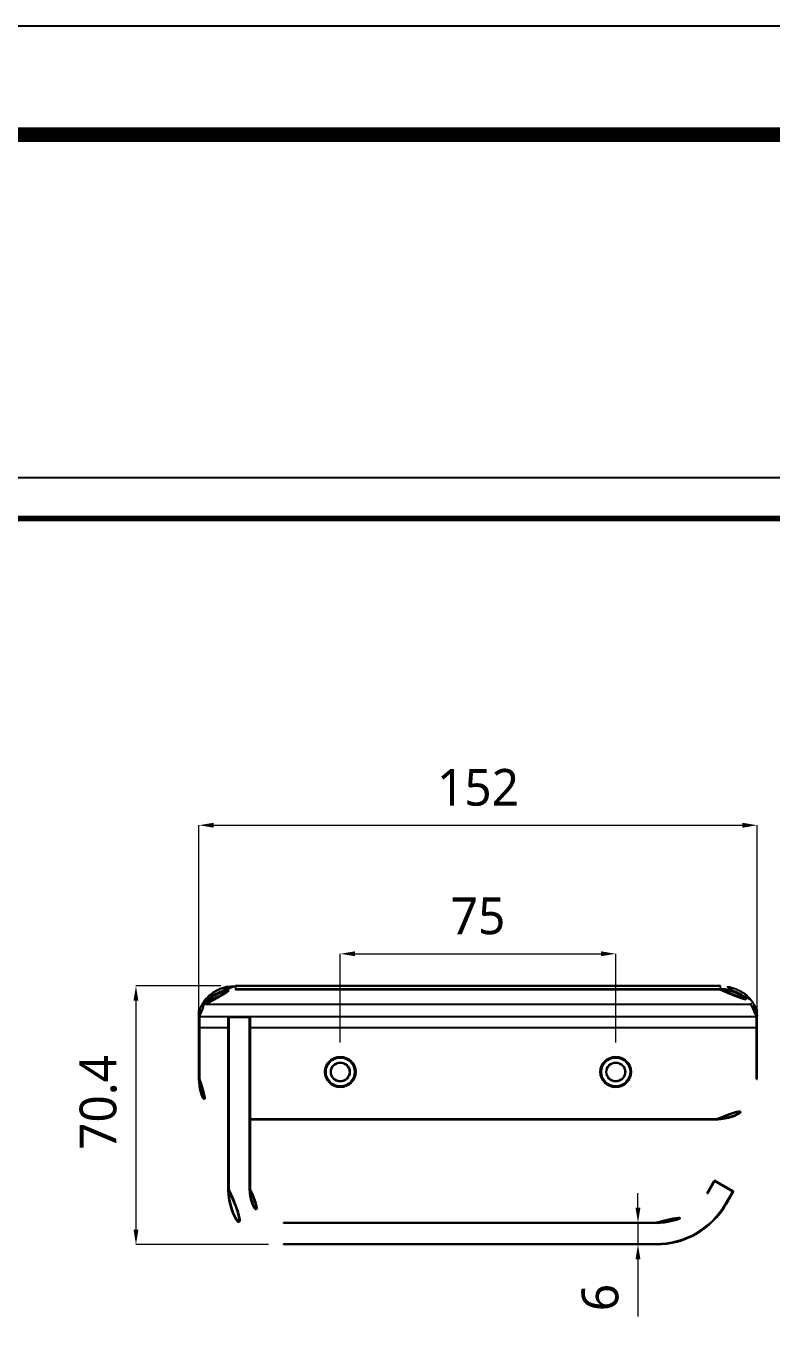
# Model space of a CAD drawing. Extents: x 16296675204 to 16296683393, y -37409618576 to -37409617244.
# Drawn here: x 16296675538.8 to 16296675741.7, y -37409617601.6 to -37409617244.1 of the extents above; entities that cross this region are included whole.
import ezdxf

# ---------------------------------------------------------------- set-up
doc = ezdxf.new("R2010")
doc.units = 0
doc.header["$LTSCALE"] = 10
doc.header["$MEASUREMENT"] = 0
doc.header["$PDMODE"] = 3
doc.header["$PDSIZE"] = -10
doc.layers.get('0').update_dxf_attribs({"linetype": 'CONTINUOUS'})
doc.layers.get('DEFPOINTS').update_dxf_attribs({"linetype": 'CONTINUOUS'})
doc.styles.add('Daelim Dimension', font='NanumGothic.ttf')
doc.dimstyles.new('DEFAULT', dxfattribs={"dimscale": 2, "dimtxt": 2, "dimasz": 2, "dimexe": 0, "dimexo": 2, "dimgap": 1, "dimtad": 1, "dimdec": 1, "dimzin": 9, "dimdsep": 46, "dimtxsty": 'Daelim Dimension', "dimcen": 0.5, "dimclrd": 252, "dimclre": 252, "dimclrt": 3, "dimadec": 1, "dimazin": 0, "dimtfac": 1, "dimtdec": 1, "dimtix": 1, "dimtmove": 0, "dimatfit": 3, "dimfxl": 1, "dimtolj": 1, "dimtzin": 1, "dimlwd": 9, "dimlwe": 9, "dimarcsym": 0})

# ---------------------------------------------------------------- blocks, each defined once
blk = doc.blocks.new('*D9')
at = {"color": 5, "lineweight": 9, "transparency": 16777216}
for p, q in [((16296675705.301001, -37409617565.913834), (16296675705.301001, -37409617561.913834)), ((16296675706.27491, -37409617569.913834), (16296675705.301001, -37409617569.913834)), ((16296675705.301001, -37409617569.913834), (16296675705.301001, -37409617575.913834)), ((16296675706.27491, -37409617575.913834), (16296675705.301001, -37409617575.913834)), ((16296675705.301001, -37409617579.913834), (16296675705.301001, -37409617595.534416))]:
    blk.add_line(p, q, dxfattribs=at)
at = {"color": 5, "transparency": 16777216}
for points in [[(16296675704.634331, -37409617565.913834), (16296675705.967661, -37409617565.913834), (16296675705.301001, -37409617569.913834)], [(16296675704.634331, -37409617579.913834), (16296675705.967661, -37409617579.913834), (16296675705.301001, -37409617575.913834)]]:
    blk.add_solid(points, dxfattribs=at)
at = {"layer": 'DEFPOINTS', "color": 0, "transparency": 16777216}
for p in [(16296675710.27491, -37409617569.913834), (16296675705.301001, -37409617575.913834), (16296675710.27491, -37409617575.913834)]:
    blk.add_point(p, dxfattribs=at)
at = {"color": 7, "transparency": 16777216, "insert": (16296675689.967649, -37409617586.624542), "char_height": 10, "attachment_point": 3, "rotation": 90, "line_spacing_factor": 0.9, "style": 'Daelim Dimension'}
blk.add_mtext('\\A1;6', dxfattribs=at)
blk = doc.blocks.new('*D11')
at = {"color": 5, "lineweight": 9, "transparency": 16777216}
for p, q in [((16296675585.75011, -37409617512.91381), (16296675585.75011, -37409617461.71238)), ((16296675589.75011, -37409617461.71238), (16296675733.75011, -37409617461.71238)), ((16296675737.75011, -37409617512.91381), (16296675737.75011, -37409617461.71238))]:
    blk.add_line(p, q, dxfattribs=at)
at = {"color": 5, "transparency": 16777216}
for points in [[(16296675589.75011, -37409617461.04572), (16296675589.75011, -37409617462.37904), (16296675585.75011, -37409617461.71238)], [(16296675733.75011, -37409617461.04572), (16296675733.75011, -37409617462.37904), (16296675737.75011, -37409617461.71238)]]:
    blk.add_solid(points, dxfattribs=at)
at = {"layer": 'DEFPOINTS', "color": 0, "transparency": 16777216}
for p in [(16296675737.75011, -37409617461.71238), (16296675585.75011, -37409617516.91381), (16296675737.75011, -37409617516.91381)]:
    blk.add_point(p, dxfattribs=at)
at = {"color": 7, "transparency": 16777216, "insert": (16296675661.75011, -37409617446.37905), "char_height": 10, "attachment_point": 2, "line_spacing_factor": 0.9, "style": 'Daelim Dimension'}
blk.add_mtext('\\A1;152', dxfattribs=at)
blk = doc.blocks.new('*D12')
at = {"color": 5, "lineweight": 9, "transparency": 16777216}
for p, q in [((16296675624.250111, -37409617520.913712), (16296675624.250111, -37409617496.726349)), ((16296675628.250111, -37409617496.726349), (16296675695.250111, -37409617496.726349)), ((16296675699.250111, -37409617520.913712), (16296675699.250111, -37409617496.726349))]:
    blk.add_line(p, q, dxfattribs=at)
at = {"color": 5, "transparency": 16777216}
for points in [[(16296675628.250111, -37409617496.059677), (16296675628.250111, -37409617497.393013), (16296675624.250111, -37409617496.726349)], [(16296675695.250111, -37409617496.059677), (16296675695.250111, -37409617497.393013), (16296675699.250111, -37409617496.726349)]]:
    blk.add_solid(points, dxfattribs=at)
at = {"layer": 'DEFPOINTS', "color": 0, "transparency": 16777216}
for p in [(16296675699.250111, -37409617496.726349), (16296675624.250111, -37409617524.913712), (16296675699.250111, -37409617524.913712)]:
    blk.add_point(p, dxfattribs=at)
at = {"color": 7, "transparency": 16777216, "insert": (16296675661.750111, -37409617481.393021), "char_height": 10, "attachment_point": 2, "line_spacing_factor": 0.9, "style": 'Daelim Dimension'}
blk.add_mtext('\\A1;75', dxfattribs=at)
blk = doc.blocks.new('*D15')
at = {"color": 5, "lineweight": 9, "transparency": 16777216}
for p, q in [((16296675591.75012, -37409617505.48703), (16296675568.616579, -37409617505.48703)), ((16296675568.616579, -37409617509.48703), (16296675568.616579, -37409617571.913834)), ((16296675604.75012, -37409617575.913834), (16296675568.616579, -37409617575.913834))]:
    blk.add_line(p, q, dxfattribs=at)
at = {"color": 5, "transparency": 16777216}
for points in [[(16296675567.949909, -37409617509.48703), (16296675569.283239, -37409617509.48703), (16296675568.616579, -37409617505.48703)], [(16296675567.949909, -37409617571.913834), (16296675569.283239, -37409617571.913834), (16296675568.616579, -37409617575.913834)]]:
    blk.add_solid(points, dxfattribs=at)
at = {"layer": 'DEFPOINTS', "color": 0, "transparency": 16777216}
for p in [(16296675595.75012, -37409617505.48703), (16296675568.616579, -37409617575.913834), (16296675608.75012, -37409617575.913834)]:
    blk.add_point(p, dxfattribs=at)
at = {"color": 7, "transparency": 16777216, "insert": (16296675553.28323, -37409617537.219093), "char_height": 10, "attachment_point": 2, "rotation": 90, "line_spacing_factor": 0.9, "style": 'Daelim Dimension'}
blk.add_mtext('\\A1;70.4', dxfattribs=at)

msp = doc.modelspace()

# ---------------------------------------------------------------- linework, layer by layer
at = {"color": 9, "linetype": 'Continuous'}
for p, q in [((16296675595.750111, -37409617505.487007), (16296675595.750111, -37409617506.587021)), ((16296675727.750111, -37409617505.513817), (16296675595.750111, -37409617505.513817)), ((16296675595.750111, -37409617506.313812), (16296675727.750111, -37409617506.313812)), ((16296675727.750111, -37409617506.587021), (16296675595.750111, -37409617506.587021)), ((16296675727.750111, -37409617506.587021), (16296675727.750111, -37409617505.487007)), ((16296675587.407061, -37409617509.399651), (16296675587.39221, -37409617509.419167)), ((16296675587.409269, -37409617509.400909), (16296675587.39221, -37409617509.419167)), ((16296675587.400379, -37409617509.392937), (16296675587.392559, -37409617509.418709)), ((16296675587.55969, -37409617510.413834), (16296675735.94054, -37409617510.413834)), ((16296675736.108021, -37409617509.419167), (16296675736.091129, -37409617509.401077)), ((16296675736.108021, -37409617509.419167), (16296675736.093309, -37409617509.399834)), ((16296675736.10767, -37409617509.418709), (16296675736.09985, -37409617509.392929)), ((16296675585.950121, -37409617513.851181), (16296675585.950121, -37409617530.913811)), ((16296675599.750111, -37409617514.113823), (16296675593.750111, -37409617514.113823)), ((16296675593.950121, -37409617513.913811), (16296675593.950121, -37409617560.913811)), ((16296675599.550119, -37409617560.913811), (16296675599.550119, -37409617513.913811)), ((16296675737.550119, -37409617530.913811), (16296675737.550119, -37409617513.851158)), ((16296675737.5996, -37409617511.910713), (16296675737.59375, -37409617511.898293)), ((16296675593.750111, -37409617516.913811), (16296675585.750111, -37409617516.913811)), ((16296675737.750111, -37409617516.913811), (16296675599.750111, -37409617516.913811)), ((16296675585.750111, -37409617530.913811), (16296675585.950121, -37409617530.913811)), ((16296675737.550119, -37409617530.913811), (16296675737.750111, -37409617530.913811)), ((16296675599.750111, -37409617541.713814), (16296675726.750111, -37409617541.713814)), ((16296675726.750111, -37409617541.913811), (16296675726.750111, -37409617541.713814)), ((16296675593.750111, -37409617560.913811), (16296675593.950121, -37409617560.913811)), ((16296675599.550119, -37409617560.913811), (16296675599.750111, -37409617560.913811)), ((16296675724.30452, -37409617562.013817), (16296675726.325239, -37409617558.513817)), ((16296675726.05204, -37409617558.587021), (16296675731.24819, -37409617561.587021)), ((16296675724.13131, -37409617561.913811), (16296675724.30452, -37409617562.013817)), ((16296675729.154261, -37409617564.813812), (16296675731.17499, -37409617561.313812)), ((16296675729.154261, -37409617564.813812), (16296675729.327471, -37409617564.913811)), ((16296675608.750111, -37409617569.913811), (16296675608.750111, -37409617570.113823)), ((16296675710.27491, -37409617570.113823), (16296675608.750111, -37409617570.113823)), ((16296675710.27491, -37409617570.113823), (16296675710.27491, -37409617569.913811)), ((16296675608.750111, -37409617575.713814), (16296675710.27491, -37409617575.713814)), ((16296675608.750111, -37409617575.713814), (16296675608.750111, -37409617575.913811)), ((16296675710.27491, -37409617575.913811), (16296675710.27491, -37409617575.713814))]:
    msp.add_line(p, q, dxfattribs=at)
at = {"color": 7, "linetype": 'Continuous'}
for p, q in [((16296675727.750111, -37409617505.487007), (16296675595.750111, -37409617505.487007)), ((16296675587.203291, -37409617509.658943), (16296675587.03496, -37409617509.896713)), ((16296675587.40053, -37409617509.392754), (16296675587.203291, -37409617509.658943)), ((16296675736.128229, -37409617509.430473), (16296675736.099701, -37409617509.392754)), ((16296675736.09985, -37409617509.392929), (16296675736.09972, -37409617509.392754)), ((16296675736.30888, -37409617509.675438), (16296675736.128229, -37409617509.430473)), ((16296675585.750111, -37409617530.913811), (16296675585.750111, -37409617512.113823)), ((16296675737.550119, -37409617513.913811), (16296675585.950121, -37409617513.913811)), ((16296675593.750111, -37409617560.913811), (16296675593.750111, -37409617514.113823)), ((16296675599.750111, -37409617514.113823), (16296675599.750111, -37409617560.913811)), ((16296675737.591169, -37409617511.870842), (16296675737.47407, -37409617511.626038)), ((16296675737.61673, -37409617511.922203), (16296675737.591169, -37409617511.870842)), ((16296675737.750111, -37409617530.913811), (16296675737.750111, -37409617512.113823)), ((16296675726.750111, -37409617541.913811), (16296675599.750111, -37409617541.913811)), ((16296675724.13131, -37409617561.913811), (16296675726.05204, -37409617558.587021)), ((16296675726.325239, -37409617558.513817), (16296675731.17499, -37409617561.313812)), ((16296675731.24819, -37409617561.587021), (16296675729.327471, -37409617564.913811)), ((16296675608.750111, -37409617569.913811), (16296675710.27491, -37409617569.913811)), ((16296675710.27491, -37409617575.913811), (16296675608.750111, -37409617575.913811))]:
    msp.add_line(p, q, dxfattribs=at)
at = {"ltscale": 0.5}
for points in [[(16296675204.252609, -37409618516.086411), (16296676940.252609, -37409618516.086411), (16296676940.252609, -37409617244.086411), (16296675204.252609, -37409617244.086411)], [(16296675280.084169, -37409617844.102562), (16296675931.084169, -37409617844.102562), (16296675931.084169, -37409617367.102562), (16296675280.084169, -37409617367.102562)]]:
    msp.add_lwpolyline(points, close=True, dxfattribs=at)
at = {"color": 5, "linetype": 'ByBlock', "lineweight": 200}
for points, const_width in [([(16296675232.167789, -37409618461.620499), (16296676912.167789, -37409618461.620499), (16296676912.167789, -37409617273.620499), (16296675232.167789, -37409617273.620499)], 4), ([(16296675290.552361, -37409617823.677841), (16296675920.552361, -37409617823.677841), (16296675920.552361, -37409617378.177841), (16296675290.552361, -37409617378.177841)], 1.5)]:
    msp.add_lwpolyline(points, close=True, dxfattribs=dict(at, const_width=const_width))
at = {"color": 7, "linetype": 'Continuous'}
for points in [[(16296675587.03496, -37409617509.896713), (16296675586.88036, -37409617510.124771), (16296675586.73918, -37409617510.342232), (16296675586.61092, -37409617510.548286), (16296675586.495119, -37409617510.742249), (16296675586.391239, -37409617510.923409), (16296675586.29867, -37409617511.091248), (16296675586.216761, -37409617511.245323), (16296675586.144791, -37409617511.385353), (16296675586.08205, -37409617511.511147), (16296675586.027809, -37409617511.622597)], [(16296675736.628929, -37409617510.138474), (16296675736.4757, -37409617509.911774), (16296675736.30888, -37409617509.675438)], [(16296675737.47407, -37409617511.626038), (16296675737.42029, -37409617511.515457), (16296675737.35811, -37409617511.390648), (16296675737.286791, -37409617511.251671), (16296675737.20558, -37409617511.098709), (16296675737.11385, -37409617510.932068), (16296675737.010889, -37409617510.752136), (16296675736.89608, -37409617510.559433), (16296675736.76893, -37409617510.354622), (16296675736.628929, -37409617510.138474)], [(16296675586.027809, -37409617511.622597), (16296675585.909691, -37409617511.869583), (16296675585.8839, -37409617511.921417), (16296675585.86515, -37409617511.956573), (16296675585.86227, -37409617511.961594)], [(16296675737.6451, -37409617511.973129), (16296675737.64485, -37409617511.972763), (16296675737.63526, -37409617511.956886), (16296675737.61673, -37409617511.922203)]]:
    msp.add_lwpolyline(points, dxfattribs=at)
at = {"color": 9, "linetype": 'Continuous'}
for centre, radius in [((16296675624.250111, -37409617528.913811), 4.2), ((16296675624.250111, -37409617528.913811), 4.000484), ((16296675624.250111, -37409617528.913811), 3.885546), ((16296675699.250111, -37409617528.913811), 4.2), ((16296675699.250111, -37409617528.913811), 4.000484), ((16296675699.250111, -37409617528.913811), 3.885546), ((16296675624.250111, -37409617528.913811), 2.615423), ((16296675699.250111, -37409617528.913811), 2.615423)]:
    msp.add_circle(centre, radius, dxfattribs=at)
at = {"color": 7, "linetype": 'Continuous'}
for centre in [(16296675624.250111, -37409617528.913811), (16296675699.250111, -37409617528.913811)]:
    msp.add_circle(centre, 2.5, dxfattribs=at)
for centre, radius, start, end in [((16296675585.950109, -37409617512.113823), 0.2, 111.75599303, 180), ((16296675585.950121, -37409617513.713814), 0.2, 180, 270), ((16296675593.550119, -37409617514.113823), 0.2, 0, 90), ((16296675599.950121, -37409617514.113823), 0.2, 90, 180), ((16296675737.550119, -37409617513.713814), 0.2, 270, 0), ((16296675737.55011, -37409617512.113823), 0.2, 0, 68.24508249), ((16296675596.750111, -37409617530.913811), 11, 180, 254.09418849), ((16296675726.750111, -37409617530.913811), 11, 270, 0), ((16296675608.750111, -37409617560.913811), 15, 180, 270), ((16296675608.750111, -37409617560.913811), 9, 180, 270), ((16296675726.225241, -37409617558.687019), 0.2, 60.00016421, 150.00001492), ((16296675710.27491, -37409617553.913811), 16, 270, 330.00001492), ((16296675731.074989, -37409617561.487007), 0.2, 330.00001492, 60.00016421), ((16296675710.27491, -37409617553.913811), 22, 270, 330.00001492)]:
    msp.add_arc(centre, radius, start, end, dxfattribs=at)
at = {"color": 9, "linetype": 'Continuous'}
for centre, radius, start, end in [((16296675593.81225, -37409617515.678108), 8.380609, 154.4273127, 154.8727931), ((16296675741.918909, -37409617509.877197), 4.774061, 205.21075585, 205.85798943), ((16296675596.750111, -37409617530.913811), 10.8, 180, 253.79151685), ((16296675726.750111, -37409617530.913811), 10.8, 270, 0), ((16296675608.750111, -37409617560.913811), 14.8, 180, 270), ((16296675608.750111, -37409617560.913811), 9.2, 180, 270), ((16296675710.27491, -37409617553.913811), 16.2, 270, 330.00001492), ((16296675710.27491, -37409617553.913811), 21.8, 270, 330.00001492)]:
    msp.add_arc(centre, radius, start, end, dxfattribs=at)
for points, knots in [([(16296675587.393009, -37409617510.218109), (16296675587.85269, -37409617509.612259), (16296675588.955601, -37409617508.499283), (16296675590.98418, -37409617507.260918), (16296675593.294109, -37409617506.488121), (16296675594.92922, -37409617506.313812), (16296675595.750111, -37409617506.313812)], [0, 0, 0, 0, 0.2393598026, 0.4870846283, 0.7416307114, 1, 1, 1, 1]), ([(16296675587.55969, -37409617510.413834), (16296675588.01018, -37409617509.820038), (16296675589.091, -37409617508.729134), (16296675591.07914, -37409617507.515358), (16296675593.343019, -37409617506.757874), (16296675594.94557, -37409617506.587021), (16296675595.750111, -37409617506.587021)], [0, 0, 0, 0, 0.2393586436, 0.4870832002, 0.7416296689, 1, 1, 1, 1]), ([(16296675595.750111, -37409617505.513817), (16296675594.93132, -37409617505.513817), (16296675593.300369, -37409617505.687233), (16296675590.995621, -37409617506.456146), (16296675588.97006, -37409617507.688492), (16296675587.86738, -37409617508.796417), (16296675587.407061, -37409617509.399651)], [0, 0, 0, 0, 0.2583313014, 0.5128586419, 0.7605957941, 1, 1, 1, 1]), ([(16296675727.750111, -37409617506.313812), (16296675728.571011, -37409617506.313812), (16296675730.206129, -37409617506.488121), (16296675732.51605, -37409617507.260918), (16296675734.54463, -37409617508.499283), (16296675735.647539, -37409617509.612259), (16296675736.10722, -37409617510.218109)], [0, 0, 0, 0, 0.2583692892, 0.5129153726, 0.7606401981, 1, 1, 1, 1]), ([(16296675727.750111, -37409617506.587021), (16296675728.554661, -37409617506.587021), (16296675730.157209, -37409617506.757874), (16296675732.421089, -37409617507.515358), (16296675734.409229, -37409617508.729134), (16296675735.490049, -37409617509.820038), (16296675735.94054, -37409617510.413834)], [0, 0, 0, 0, 0.2583703311, 0.5129167998, 0.7606413564, 1, 1, 1, 1]), ([(16296675736.093309, -37409617509.399834), (16296675735.632999, -37409617508.796577), (16296675734.53031, -37409617507.688599), (16296675732.504721, -37409617506.4562), (16296675730.19993, -37409617505.687241), (16296675728.56893, -37409617505.513817), (16296675727.750111, -37409617505.513817)], [0, 0, 0, 0, 0.2394037609, 0.4871407897, 0.7416683158, 1, 1, 1, 1]), ([(16296675585.950121, -37409617513.851181), (16296675585.9464, -37409617513.797546), (16296675585.966379, -37409617513.656128), (16296675586.02067, -37409617513.400917), (16296675586.12064, -37409617513.054169), (16296675586.27853, -37409617512.627861), (16296675586.499889, -37409617512.133186), (16296675586.901791, -37409617511.36779), (16296675587.28056, -37409617510.797791), (16296675587.55975, -37409617510.413834)], [0, 0, 0, 0, 0.0420706693, 0.1105172539, 0.2047356033, 0.3239033755, 0.466085559, 0.6285053803, 1, 1, 1, 1]), ([(16296675587.39221, -37409617509.419167), (16296675587.23424, -37409617509.626892), (16296675586.73391, -37409617510.324539), (16296675586.301041, -37409617511.070351), (16296675586.042419, -37409617511.60881)], [0, 0, 0, 0, 0.3040478088, 1, 1, 1, 1]), ([(16296675587.393089, -37409617510.218063), (16296675587.27317, -37409617510.376122), (16296675586.85, -37409617510.962273), (16296675586.479059, -37409617511.587357), (16296675586.25263, -37409617512.060547)], [0, 0, 0, 0, 0.2744156355, 1, 1, 1, 1]), ([(16296675587.392639, -37409617510.21875), (16296675587.39275, -37409617510.235924), (16296675587.406839, -37409617510.272873), (16296675587.45912, -37409617510.343483), (16296675587.516081, -37409617510.388893), (16296675587.55971, -37409617510.413742)], [0, 0, 0, 0, 0.1951619469, 0.4293452987, 1, 1, 1, 1]), ([(16296675735.940479, -37409617510.413834), (16296675736.226139, -37409617510.792664), (16296675736.595221, -37409617511.369263), (16296675737.00009, -37409617512.132332), (16296675737.22081, -37409617512.627373), (16296675737.37793, -37409617513.054077), (16296675737.47978, -37409617513.400749), (16296675737.53606, -37409617513.655586), (16296675737.5557, -37409617513.797707), (16296675737.550119, -37409617513.851158)], [0, 0, 0, 0, 0.3712857803, 0.5336686225, 0.67581999, 0.795000328, 0.8893983092, 0.957945113, 1, 1, 1, 1]), ([(16296675735.940519, -37409617510.413742), (16296675735.98415, -37409617510.388893), (16296675736.041109, -37409617510.343483), (16296675736.09339, -37409617510.272873), (16296675736.107479, -37409617510.235924), (16296675736.10759, -37409617510.21875)], [0, 0, 0, 0, 0.5706587232, 0.804839554, 1, 1, 1, 1]), ([(16296675737.28175, -37409617512.132797), (16296675737.21176, -37409617511.982872), (16296675736.874319, -37409617511.313293), (16296675736.46019, -37409617510.683372), (16296675736.10714, -37409617510.218071)], [0, 0, 0, 0, 0.2207449309, 1, 1, 1, 1]), ([(16296675737.448481, -37409617511.589409), (16296675737.37908, -37409617511.445343), (16296675736.99439, -37409617510.686203), (16296675736.52651, -37409617509.969116), (16296675736.108021, -37409617509.419167)], [0, 0, 0, 0, 0.1879142879, 1, 1, 1, 1]), ([(16296675585.75458, -37409617512.108627), (16296675585.753361, -37409617512.109337), (16296675585.75136, -37409617512.110611), (16296675585.750111, -37409617512.112869), (16296675585.750111, -37409617512.113823)], [0, 0, 0, 0, 0.6001315346, 1, 1, 1, 1]), ([(16296675586.22471, -37409617512.119476), (16296675586.14039, -37409617512.299278), (16296675586.00065, -37409617512.627098), (16296675585.85187, -37409617513.073067), (16296675585.77475, -37409617513.403282), (16296675585.75021, -37409617513.584259), (16296675585.7502, -37409617513.652527)], [0, 0, 0, 0, 0.369369704, 0.6621638318, 0.8730130193, 1, 1, 1, 1]), ([(16296675585.950121, -37409617513.850754), (16296675585.89983, -37409617513.850708), (16296675585.793831, -37409617513.809914), (16296675585.75042, -37409617513.703972), (16296675585.75021, -37409617513.652687)], [0, 0, 0, 0, 0.495089032, 1, 1, 1, 1]), ([(16296675585.790319, -37409617512.098351), (16296675585.786209, -37409617512.099136), (16296675585.774139, -37409617512.101753), (16296675585.76169, -37409617512.1045), (16296675585.75458, -37409617512.108627)], [0, 0, 0, 0, 0.3372166179, 1, 1, 1, 1]), ([(16296675585.79044, -37409617512.098358), (16296675585.793131, -37409617512.063873), (16296675585.81576, -37409617511.998558), (16296675585.866671, -37409617511.953079), (16296675585.893841, -37409617511.93824)], [0, 0, 0, 0, 0.5278037297, 1, 1, 1, 1]), ([(16296675585.87266, -37409617511.969177), (16296675585.85717, -37409617512.001068), (16296675585.83688, -37409617512.042877), (16296675585.808701, -37409617512.08503), (16296675585.79607, -37409617512.097137), (16296675585.790319, -37409617512.098351)], [0, 0, 0, 0, 0.6865107694, 0.8860740368, 1, 1, 1, 1]), ([(16296675586.042419, -37409617511.60881), (16296675586.024799, -37409617511.6455), (16296675585.967739, -37409617511.765404), (16296675585.912889, -37409617511.886353), (16296675585.87266, -37409617511.969177)], [0, 0, 0, 0, 0.3065338719, 1, 1, 1, 1]), ([(16296675737.750019, -37409617513.652542), (16296675737.750019, -37409617513.584824), (16296675737.72583, -37409617513.405418), (16296675737.649719, -37409617513.078117), (16296675737.50289, -37409617512.636108), (16296675737.364981, -37409617512.311096), (16296675737.28175, -37409617512.132797)], [0, 0, 0, 0, 0.1271322994, 0.3379432597, 0.6306408512, 1, 1, 1, 1]), ([(16296675737.59375, -37409617511.898293), (16296675737.583639, -37409617511.87677), (16296675737.535629, -37409617511.773621), (16296675737.487539, -37409617511.670486), (16296675737.448481, -37409617511.589409)], [0, 0, 0, 0, 0.2089565627, 1, 1, 1, 1]), ([(16296675737.750019, -37409617513.652687), (16296675737.749809, -37409617513.703972), (16296675737.7064, -37409617513.809914), (16296675737.600401, -37409617513.850708), (16296675737.550119, -37409617513.850754)], [0, 0, 0, 0, 0.5049074051, 1, 1, 1, 1]), ([(16296675737.709789, -37409617512.098373), (16296675737.70709, -37409617512.06382), (16296675737.68441, -37409617511.998413), (16296675737.63335, -37409617511.952919), (16296675737.606119, -37409617511.938103)], [0, 0, 0, 0, 0.5277216682, 1, 1, 1, 1]), ([(16296675737.709921, -37409617512.098358), (16296675737.703831, -37409617512.096069), (16296675737.690981, -37409617512.082893), (16296675737.66077, -37409617512.03746), (16296675737.63929, -37409617511.993233), (16296675737.62285, -37409617511.959389)], [0, 0, 0, 0, 0.1178693354, 0.317657527, 1, 1, 1, 1]), ([(16296675737.750111, -37409617512.113823), (16296675737.75012, -37409617512.109581), (16296675737.731831, -37409617512.102882), (16296675737.7201, -37409617512.100319), (16296675737.709921, -37409617512.098358)], [0, 0, 0, 0, 0.2896918683, 1, 1, 1, 1])]:
    msp.add_open_spline(points, degree=3, knots=knots, dxfattribs=at)
at = {"color": 7, "linetype": 'Continuous'}
for points, knots in [([(16296675587.400379, -37409617509.392937), (16296675587.860571, -37409617508.786346), (16296675588.963511, -37409617507.672539), (16296675590.991289, -37409617506.433693), (16296675593.298269, -37409617505.661201), (16296675594.93075, -37409617505.487007), (16296675595.750111, -37409617505.487007)], [0, 0, 0, 0, 0.2397919726, 0.4875923034, 0.7419521184, 1, 1, 1, 1]), ([(16296675736.09985, -37409617509.392929), (16296675735.639669, -37409617508.786346), (16296675734.536711, -37409617507.672539), (16296675732.50894, -37409617506.433693), (16296675730.20196, -37409617505.661201), (16296675728.569481, -37409617505.487007), (16296675727.750111, -37409617505.487007)], [0, 0, 0, 0, 0.2397919729, 0.4875923038, 0.7419521187, 1, 1, 1, 1])]:
    msp.add_open_spline(points, degree=3, knots=knots, dxfattribs=at)

# ---------------------------------------------------------------- dimensions: what is measured, and where the dimension line sits
for base, p1, p2, picture, middle in [((16296675737.750111, -37409617461.712379), (16296675585.750111, -37409617516.913811), (16296675737.750111, -37409617516.913811), '*D11', (16296675661.750111, -37409617461.712379)), ((16296675699.250111, -37409617496.726349), (16296675624.250111, -37409617524.913712), (16296675699.250111, -37409617524.913712), '*D12', (16296675661.750111, -37409617496.726349))]:
    dim = msp.add_linear_dim(base=base, p1=p1, p2=p2, dimstyle='DEFAULT', override={"dimtxt": 5, "dimclrd": 5, "dimclre": 5, "dimclrt": 7})
    dim.commit()
    dim.dimension.update_dxf_attribs({"geometry": picture, "text_midpoint": middle, "dimtype": 160})
for base, p1, p2, picture, middle in [((16296675568.616579, -37409617575.913834), (16296675595.750111, -37409617505.487007), (16296675608.750111, -37409617575.913811), '*D15', (16296675568.61656, -37409617537.219093)), ((16296675705.301001, -37409617575.913834), (16296675710.27491, -37409617569.913811), (16296675710.27491, -37409617575.913811), '*D9', (16296675705.300989, -37409617590.079483))]:
    dim = msp.add_linear_dim(base=base, p1=p1, p2=p2, angle=270, dimstyle='DEFAULT', override={"dimtxt": 5, "dimclrd": 5, "dimclre": 5, "dimclrt": 7})
    dim.commit()
    dim.dimension.update_dxf_attribs({"geometry": picture, "text_midpoint": middle, "dimtype": 160})

doc.saveas('drawing.dxf')
